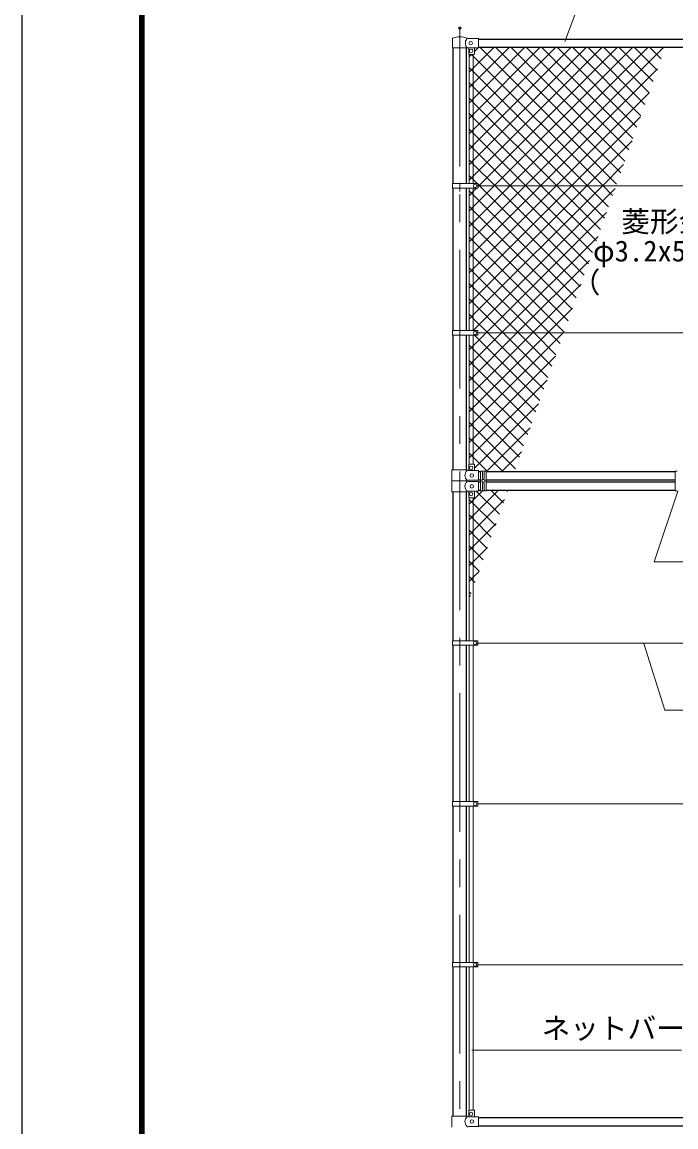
# Model space of a CAD drawing. Units: millimetres, scale not verified. Extents: x -8399 to 8401, y -5940 to 5940.
# Drawn here: x -8399 to -5403, y -1865 to 3198 of the extents above; entities that cross this region are included whole.
import ezdxf
from ezdxf.enums import TextEntityAlignment as Align

# ---------------------------------------------------------------- set-up
doc = ezdxf.new("R2010")
doc.units = ezdxf.units.MM
doc.header["$LTSCALE"] = 20
doc.header["$PDMODE"] = 32
doc.header["$PDSIZE"] = 10
doc.linetypes.add('USER1', pattern=[50.8, 31.75, -6.35, 6.35, -6.35])
for name, color, linetype, lineweight in [('0-1_D-STR1', 1, 'Continuous', 25), ('0-4_D-BMK', 2, 'USER1', 13), ('0-8_D-STR3', 3, 'Continuous', 13), ('0-9_D-STR-TXT', 7, 'Continuous', 13), ('0-D_D-STR2', 7, 'Continuous', 13), ('0-E_D-TTL', 7, 'Continuous', 25)]:
    doc.layers.add(name, color=color, linetype=linetype, lineweight=lineweight)
doc.layers.add('0-7_Defpoints', color=8, linetype='Continuous')
doc.styles.add('ＭＳ ゴシック', font='')
doc.styles.get('ＭＳ ゴシック').set_extended_font_data('MS Gothic')

msp = doc.modelspace()

# ---------------------------------------------------------------- linework, layer by layer
at = {"layer": '0-1_D-STR1'}
for p, q in [((-6308.42, 3120.45), (-4478.42, 3120.45)), ((-6423.67, 2457.95), (-6423.67, 3079.25)), ((-6363.17, 2457.95), (-6363.17, 3079.25)), ((-6308.42, 3082.35), (-4478.42, 3082.35)), ((-6423.67, 1783.95), (-6423.67, 2436.95)), ((-6363.17, 1783.95), (-6363.17, 2436.95)), ((-6423.67, 1145.45), (-6423.67, 1762.95)), ((-6363.17, 1145.45), (-6363.17, 1762.95)), ((-6308.42, 1138.55), (-6298.42, 1138.55)), ((-6273.42, 1138.55), (-5405.92, 1138.55)), ((-6308.42, 1100.45), (-6298.42, 1100.45)), ((-6308.42, 1090.45), (-6298.42, 1090.45)), ((-6273.42, 1100.45), (-5405.92, 1100.45)), ((-6273.42, 1090.45), (-5405.92, 1090.45)), ((-6423.67, 362.95), (-6423.67, 1045.45)), ((-6363.17, 362.95), (-6363.17, 1045.45)), ((-6308.42, 1052.35), (-6298.42, 1052.35)), ((-6273.42, 1052.35), (-5405.92, 1052.35)), ((-6423.67, -374.05), (-6423.67, 341.95)), ((-6363.17, -374.05), (-6363.17, 341.95)), ((-6423.67, -1111.05), (-6423.67, -395.05)), ((-6363.17, -1111.05), (-6363.17, -395.05)), ((-6423.67, -1815.45), (-6423.67, -1132.05)), ((-6363.17, -1815.45), (-6363.17, -1132.05)), ((-6308.42, -1821.45), (-4478.42, -1821.45)), ((-6308.42, -1859.55), (-4478.42, -1859.55))]:
    msp.add_line(p, q, dxfattribs=at)
at = {"layer": '0-4_D-BMK'}
for p, q in [((-6393.42, 3170.45), (-6393.42, -2629.55)), ((-6393.42, 2461.98), (-6393.42, 2421.2)), ((-6393.42, 1787.98), (-6393.42, 1747.2))]:
    msp.add_line(p, q, dxfattribs=at)
at = {"layer": '0-7_Defpoints'}
msp.add_point((-6393.42, 3170.45), dxfattribs=at)
at = {"layer": '0-8_D-STR3'}
for p, q in [((-6426.92, 3079.25), (-6426.92, 3121.33)), ((-6358.45, 3123.15), (-6308.42, 3123.15)), ((-6308.42, 3079.75), (-6308.42, 3123.15)), ((-6426.92, 3079.25), (-6359.92, 3079.25)), ((-6359.92, 3079.25), (-6358.42, 3079.75)), ((-6358.42, 3079.75), (-6308.42, 3079.75)), ((-6351.42, 3051.75), (-6351.42, 3079.75)), ((-6350.92, 2457.95), (-6350.92, 3050.43)), ((-6349.42, 3049.75), (-6328.42, 3049.75)), ((-6331.92, 2457.95), (-6331.92, 3049.75)), ((-6326.42, 3051.75), (-6326.42, 3079.75)), ((-6426.22, 2457.95), (-6426.22, 2436.95)), ((-6426.22, 2457.95), (-6311.42, 2457.95)), ((-6426.22, 2436.95), (-6311.42, 2436.95)), ((-6350.92, 1783.95), (-6350.92, 2436.95)), ((-6331.92, 1783.95), (-6331.92, 2436.95)), ((-6311.42, 2457.95), (-6311.42, 2436.95)), ((-4475.92, 2447.45), (-6311.42, 2447.45)), ((-6426.22, 1783.95), (-6426.22, 1762.95)), ((-6426.22, 1783.95), (-6311.42, 1783.95)), ((-6311.42, 1783.95), (-6311.42, 1762.95)), ((-4475.92, 1773.45), (-6311.42, 1773.45)), ((-6426.22, 1762.95), (-6311.42, 1762.95)), ((-6350.92, 1171.78), (-6350.92, 1762.95)), ((-6331.92, 1172.45), (-6331.92, 1762.95)), ((-6351.42, 1170.45), (-6351.42, 1142.45)), ((-6349.42, 1172.45), (-6328.42, 1172.45)), ((-6326.42, 1170.45), (-6326.42, 1142.45)), ((-6429.52, 1145.45), (-6359.62, 1145.45)), ((-6429.52, 1145.45), (-6429.52, 1095.45)), ((-6353.62, 1142.45), (-6359.62, 1145.45)), ((-6353.62, 1142.45), (-6308.42, 1142.45)), ((-6308.42, 1098.45), (-6308.42, 1142.45)), ((-6298.42, 1139.82), (-6289.42, 1139.82)), ((-6289.42, 1139.82), (-6289.42, 1107.45)), ((-6282.42, 1139.82), (-6282.42, 1107.45)), ((-6429.52, 1095.45), (-6359.62, 1095.45)), ((-6429.52, 1095.45), (-6359.62, 1095.45)), ((-6429.52, 1045.45), (-6429.52, 1095.45)), ((-6353.62, 1098.45), (-6359.62, 1095.45)), ((-6353.62, 1092.45), (-6359.62, 1095.45)), ((-6353.62, 1098.45), (-6308.42, 1098.45)), ((-6353.62, 1092.45), (-6308.42, 1092.45)), ((-6308.42, 1092.45), (-6308.42, 1048.45)), ((-6289.42, 1050.56), (-6289.42, 1083.45)), ((-6282.42, 1050.56), (-6282.42, 1083.45)), ((-6429.52, 1045.45), (-6359.62, 1045.45)), ((-6353.62, 1048.45), (-6359.62, 1045.45)), ((-6353.62, 1048.45), (-6308.42, 1048.45)), ((-6351.42, 1020.45), (-6351.42, 1048.45)), ((-6350.92, 362.95), (-6350.92, 1019.13)), ((-6349.42, 1018.45), (-6328.42, 1018.45)), ((-6331.92, 362.95), (-6331.92, 1018.45)), ((-6326.42, 1020.45), (-6326.42, 1048.45)), ((-6426.22, 362.95), (-6426.22, 341.95)), ((-6426.22, 362.95), (-6311.42, 362.95)), ((-6311.42, 362.95), (-6311.42, 341.95)), ((-6426.22, 341.95), (-6311.42, 341.95)), ((-6350.92, -374.05), (-6350.92, 341.95)), ((-6331.92, -374.05), (-6331.92, 341.95)), ((-4475.92, 352.45), (-6311.42, 352.45)), ((-6426.22, -374.05), (-6426.22, -395.05)), ((-6426.22, -374.05), (-6311.42, -374.05)), ((-6426.22, -395.05), (-6311.42, -395.05)), ((-6350.92, -1111.05), (-6350.92, -395.05)), ((-6331.92, -1111.05), (-6331.92, -395.05)), ((-6311.42, -374.05), (-6311.42, -395.05)), ((-4475.92, -384.55), (-6311.42, -384.55)), ((-6426.22, -1111.05), (-6426.22, -1132.05)), ((-6426.22, -1111.05), (-6311.42, -1111.05)), ((-6311.42, -1111.05), (-6311.42, -1132.05)), ((-6426.22, -1132.05), (-6311.42, -1132.05)), ((-6350.92, -1789.12), (-6350.92, -1132.05)), ((-6331.92, -1788.45), (-6331.92, -1132.05)), ((-4475.92, -1121.55), (-6311.42, -1121.55)), ((-6429.52, -1815.45), (-6359.62, -1815.45)), ((-6429.52, -1815.45), (-6429.52, -1865.45)), ((-6353.62, -1818.45), (-6359.62, -1815.45)), ((-6353.62, -1818.45), (-6308.42, -1818.45)), ((-6351.42, -1790.45), (-6351.42, -1818.45)), ((-6349.42, -1788.45), (-6328.42, -1788.45)), ((-6326.42, -1790.45), (-6326.42, -1818.45)), ((-6308.42, -1862.45), (-6308.42, -1818.45)), ((-6353.62, -1862.45), (-6359.62, -1865.45)), ((-6353.62, -1862.45), (-6308.42, -1862.45))]:
    msp.add_line(p, q, dxfattribs=at)
for points in [[(-6289.42, 1050.56), (-6298.42, 1050.56), (-6298.42, 1139.82)], [(-6282.42, 1139.82), (-6273.42, 1139.82), (-6273.42, 1050.56), (-6282.42, 1050.56)], [(-5396.92, 1139.82), (-5405.92, 1139.82), (-5405.92, 1050.56), (-5396.92, 1050.56)]]:
    msp.add_lwpolyline(points, dxfattribs=at)
msp.add_lwpolyline([(-6285.92, 1087.35), (-6292.94, 1091.4), (-6292.94, 1099.5), (-6285.92, 1103.55), (-6278.91, 1099.5), (-6278.91, 1091.4)], close=True, dxfattribs=at)
for centre, radius in [((-6343.42, 3101.45), 8), ((-6341.42, 3066.45), 8), ((-6323.42, 2447.45), 8), ((-6323.42, 1773.45), 8), ((-6341.42, 1155.45), 8), ((-6338.42, 1120.45), 8), ((-6338.42, 1070.45), 8), ((-6285.92, 1095.45), 7.03), ((-6341.42, 1035.45), 8), ((-6323.42, 352.45), 8), ((-6323.42, -384.55), 8), ((-6323.42, -1121.55), 8), ((-6341.42, -1805.45), 8), ((-6338.42, -1840.45), 8)]:
    msp.add_circle(centre, radius, dxfattribs=at)
for centre, radius, start, end in [((-6423.92, 3121.33), 3, 116.57497, 180), ((-6393.46, 3047.42), 82.93, 67.08235, 112.54718), ((-6334.32, 3101.45), 33.56, 145.68676, 221.15827), ((-6358.45, 3129.15), 6, 242.98608, 270), ((-6349.42, 3051.75), 2, 180, 270), ((-6328.42, 3051.75), 2, 270, 0), ((-6349.42, 1170.45), 2, 90, 180), ((-6328.42, 1170.45), 2, 0, 90), ((-6341.04, 1120.45), 28.8, 130.19176, 229.80824), ((-6285.92, 1134.2), 6.62, 58.10921, 121.89079), ((-6341.04, 1070.45), 28.8, 130.19176, 229.80824), ((-6285.92, 1107.45), 3.5, 180, 0), ((-6285.92, 1083.45), 3.5, 0, 180), ((-6349.42, 1020.45), 2, 180, 270), ((-6328.42, 1020.45), 2, 270, 0), ((-6285.92, 1056.19), 6.62, 238.10921, 301.89079), ((-6341.04, -1840.45), 28.8, 130.19176, 229.80824), ((-6349.42, -1790.45), 2, 90, 180), ((-6328.42, -1790.45), 2, 0, 90)]:
    msp.add_arc(centre, radius, start, end, dxfattribs=at)
at = {"layer": '0-9_D-STR-TXT'}
msp.add_line((-5377.23, -1513.64), (-6338.67, -1513.64), dxfattribs=at)
for points in [[(-4726.72, 3374.48), (-5812.5, 3374.48), (-5912.16, 3108.41)], [(-4625.47, 724.06), (-5502.45, 724.06), (-5394.39, 1048.75)], [(-4830.82, 45.19), (-5453.48, 45.19), (-5550.27, 350.55)]]:
    msp.add_lwpolyline(points, dxfattribs=at)
at = {"layer": '0-D_D-STR2'}
for p, q in [((-6350.92, 3038.92), (-6340.09, 3049.75)), ((-6331.92, 2987.21), (-6236.78, 3082.35)), ((-6331.92, 2916.5), (-6166.07, 3082.35)), ((-6331.92, 2845.79), (-6095.36, 3082.35)), ((-6331.92, 2775.08), (-6024.65, 3082.35)), ((-6331.92, 2704.37), (-5953.94, 3082.35)), ((-6331.92, 2633.66), (-5883.23, 3082.35)), ((-6331.92, 2562.95), (-5812.52, 3082.35)), ((-6331.92, 2492.24), (-5741.81, 3082.35)), ((-6326.42, 3063.42), (-6310.09, 3079.75)), ((-6308.42, 3081.42), (-6307.49, 3082.35)), ((-5674.7, 2455.74), (-6301.31, 3082.35)), ((-6235.29, 2447.45), (-5600.39, 3082.35)), ((-5656.17, 2507.92), (-6230.6, 3082.35)), ((-6164.58, 2447.45), (-5529.68, 3082.35)), ((-5637.64, 2560.1), (-6159.89, 3082.35)), ((-6093.86, 2447.45), (-5458.96, 3082.35)), ((-5619.11, 2612.28), (-6089.18, 3082.35)), ((-5600.57, 2664.46), (-6018.47, 3082.35)), ((-5582.04, 2716.64), (-5947.76, 3082.35)), ((-5563.51, 2768.81), (-5877.05, 3082.35)), ((-5544.98, 2820.99), (-5806.34, 3082.35)), ((-5526.44, 2873.17), (-5735.63, 3082.35)), ((-5507.91, 2925.35), (-5664.92, 3082.35)), ((-5489.38, 2977.53), (-5594.2, 3082.35)), ((-5470.85, 3029.71), (-5523.49, 3082.35)), ((-5452.32, 3081.89), (-5452.78, 3082.35)), ((-6331.92, 2971.54), (-6350.92, 2990.54)), ((-6350.92, 2968.21), (-6331.92, 2987.21)), ((-5807.83, 2447.45), (-6331.92, 2971.54)), ((-6023.15, 2447.45), (-5487.34, 2983.26)), ((-6331.92, 2900.83), (-6350.92, 2919.83)), ((-6350.92, 2897.5), (-6331.92, 2916.5)), ((-5878.54, 2447.45), (-6331.92, 2900.83)), ((-6331.92, 2830.12), (-6350.92, 2849.12)), ((-6350.92, 2826.79), (-6331.92, 2845.79)), ((-5952.44, 2447.45), (-5526.29, 2873.61)), ((-5949.25, 2447.45), (-6331.92, 2830.12)), ((-6331.92, 2759.41), (-6350.92, 2778.41)), ((-6350.92, 2756.08), (-6331.92, 2775.08)), ((-6019.96, 2447.45), (-6331.92, 2759.41)), ((-5881.73, 2447.45), (-5565.24, 2763.95)), ((-6331.92, 2688.7), (-6350.92, 2707.7)), ((-6350.92, 2685.37), (-6331.92, 2704.37)), ((-6090.68, 2447.45), (-6331.92, 2688.7)), ((-6331.92, 2617.99), (-6350.92, 2636.99)), ((-6350.92, 2614.66), (-6331.92, 2633.66)), ((-5811.02, 2447.45), (-5604.18, 2654.29)), ((-6161.39, 2447.45), (-6331.92, 2617.99)), ((-6331.92, 2547.28), (-6350.92, 2566.28)), ((-6350.92, 2543.95), (-6331.92, 2562.95)), ((-6232.1, 2447.45), (-6331.92, 2547.28)), ((-5740.31, 2447.45), (-5643.13, 2544.63)), ((-6350.92, 2473.24), (-6331.92, 2492.24)), ((-6331.92, 2350.82), (-6235.29, 2447.45)), ((-6331.92, 2280.11), (-6164.58, 2447.45)), ((-6331.92, 2209.39), (-6093.86, 2447.45)), ((-6331.92, 2138.68), (-6023.15, 2447.45)), ((-6331.92, 2067.97), (-5952.44, 2447.45)), ((-6331.92, 1997.26), (-5881.73, 2447.45)), ((-6331.92, 1926.55), (-5811.02, 2447.45)), ((-6331.92, 1855.84), (-5740.31, 2447.45)), ((-5822.96, 2038.32), (-6232.1, 2447.45)), ((-5804.43, 2090.49), (-6161.39, 2447.45)), ((-5785.9, 2142.67), (-6090.68, 2447.45)), ((-5767.36, 2194.85), (-6019.96, 2447.45)), ((-5748.83, 2247.03), (-5949.25, 2447.45)), ((-5730.3, 2299.21), (-5878.54, 2447.45)), ((-5711.77, 2351.39), (-5807.83, 2447.45)), ((-6331.92, 2405.86), (-6350.92, 2424.86)), ((-5860.02, 1933.96), (-6331.92, 2405.86)), ((-6331.92, 2335.15), (-6350.92, 2354.15)), ((-6350.92, 2331.82), (-6331.92, 2350.82)), ((-5878.56, 1881.78), (-6331.92, 2335.15)), ((-6331.92, 2264.44), (-6350.92, 2283.44)), ((-6350.92, 2261.11), (-6331.92, 2280.11)), ((-6272.89, 1773.45), (-5721.03, 2325.32)), ((-5897.09, 1829.6), (-6331.92, 2264.44)), ((-6331.92, 2193.73), (-6350.92, 2212.73)), ((-6350.92, 2190.39), (-6331.92, 2209.39)), ((-5915.62, 1777.42), (-6331.92, 2193.73)), ((-6202.18, 1773.45), (-5759.97, 2215.66)), ((-6331.92, 2123.02), (-6350.92, 2142.02)), ((-6350.92, 2119.68), (-6331.92, 2138.68)), ((-5982.36, 1773.45), (-6331.92, 2123.02)), ((-6131.47, 1773.45), (-5798.92, 2106)), ((-6331.92, 2052.3), (-6350.92, 2071.3)), ((-6350.92, 2048.97), (-6331.92, 2067.97)), ((-6053.07, 1773.45), (-6331.92, 2052.3)), ((-6331.92, 1981.59), (-6350.92, 2000.59)), ((-6350.92, 1978.26), (-6331.92, 1997.26)), ((-6123.78, 1773.45), (-6331.92, 1981.59)), ((-6060.76, 1773.45), (-5837.87, 1996.34)), ((-6331.92, 1910.88), (-6350.92, 1929.88)), ((-6350.92, 1907.55), (-6331.92, 1926.55)), ((-6194.49, 1773.45), (-6331.92, 1910.88)), ((-5990.05, 1773.45), (-5876.81, 1886.69)), ((-6331.92, 1840.17), (-6350.92, 1859.17)), ((-6350.92, 1836.84), (-6331.92, 1855.84)), ((-6265.2, 1773.45), (-6331.92, 1840.17)), ((-6346.41, 1783.95), (-6350.92, 1788.46)), ((-6331.92, 1714.42), (-6272.89, 1773.45)), ((-6331.92, 1643.71), (-6202.18, 1773.45)), ((-6331.92, 1573), (-6131.47, 1773.45)), ((-6331.92, 1502.29), (-6060.76, 1773.45)), ((-6331.92, 1431.58), (-5990.05, 1773.45)), ((-6331.92, 1360.87), (-5919.34, 1773.45)), ((-6008.28, 1516.53), (-6265.2, 1773.45)), ((-5989.75, 1568.71), (-6194.49, 1773.45)), ((-5971.22, 1620.89), (-6123.78, 1773.45)), ((-5952.69, 1673.07), (-6053.07, 1773.45)), ((-5934.15, 1725.25), (-5982.36, 1773.45)), ((-5919.34, 1773.45), (-5915.76, 1777.03)), ((-6026.81, 1464.35), (-6325.41, 1762.95)), ((-6331.92, 1698.75), (-6350.92, 1717.75)), ((-6350.92, 1695.42), (-6331.92, 1714.42)), ((-6045.35, 1412.17), (-6331.92, 1698.75)), ((-6331.92, 1628.04), (-6350.92, 1647.04)), ((-6350.92, 1624.71), (-6331.92, 1643.71)), ((-6331.92, 1290.16), (-5954.71, 1667.37)), ((-6063.88, 1360), (-6331.92, 1628.04)), ((-6331.92, 1557.33), (-6350.92, 1576.33)), ((-6350.92, 1554), (-6331.92, 1573)), ((-6331.92, 1219.45), (-5993.66, 1557.71)), ((-6082.41, 1307.82), (-6331.92, 1557.33)), ((-6331.92, 1486.62), (-6350.92, 1505.62)), ((-6350.92, 1483.29), (-6331.92, 1502.29)), ((-6100.94, 1255.64), (-6331.92, 1486.62)), ((-6331.92, 1415.91), (-6350.92, 1434.91)), ((-6350.92, 1412.58), (-6331.92, 1431.58)), ((-6326.42, 1154.23), (-6032.6, 1448.05)), ((-6119.48, 1203.46), (-6331.92, 1415.91)), ((-6331.92, 1345.2), (-6350.92, 1364.2)), ((-6350.92, 1341.87), (-6331.92, 1360.87)), ((-6138.01, 1151.28), (-6331.92, 1345.2)), ((-6271.39, 1138.55), (-6071.55, 1338.4)), ((-6350.92, 1271.16), (-6331.92, 1290.16)), ((-6350.92, 1200.45), (-6331.92, 1219.45)), ((-6200.68, 1138.55), (-6110.5, 1228.74)), ((-6212.14, 942.57), (-6318.02, 1048.45)), ((-6193.6, 994.75), (-6251.21, 1052.35)), ((-6175.07, 1046.93), (-6180.5, 1052.35)), ((-6331.92, 991.64), (-6350.92, 1010.64)), ((-6331.92, 865.89), (-6188.39, 1009.42)), ((-6230.67, 890.39), (-6331.92, 991.64)), ((-6331.92, 920.93), (-6350.92, 939.93)), ((-6249.2, 838.21), (-6331.92, 920.93)), ((-6331.92, 850.22), (-6350.92, 869.22)), ((-6350.92, 846.89), (-6331.92, 865.89)), ((-6331.92, 795.18), (-6227.34, 899.77)), ((-6267.73, 786.03), (-6331.92, 850.22)), ((-6331.92, 779.51), (-6350.92, 798.51)), ((-6350.92, 776.18), (-6331.92, 795.18)), ((-6331.92, 724.47), (-6266.29, 790.11)), ((-6286.27, 733.85), (-6331.92, 779.51)), ((-6331.92, 708.8), (-6350.92, 727.8)), ((-6350.92, 705.47), (-6331.92, 724.47)), ((-6304.8, 681.68), (-6331.92, 708.8)), ((-6331.92, 653.76), (-6305.23, 680.45)), ((-6331.92, 638.09), (-6350.92, 657.09)), ((-6350.92, 634.76), (-6331.92, 653.76)), ((-6323.33, 629.5), (-6331.92, 638.09)), ((-6341.86, 577.32), (-6350.92, 586.38)), ((-6350.92, 564.05), (-6344.18, 570.79))]:
    msp.add_line(p, q, dxfattribs=at)
for points in [[(-5693.23, 2403.57), (-5737.12, 2447.45), (-6331.92, 3042.25), (-6339.42, 3049.75)], [(-6311.42, 2442.03), (-6306, 2447.45), (-5671.1, 3082.35)], [(-6313.31, 2457.95), (-6331.92, 2476.57), (-6350.92, 2495.57)], [(-6350.92, 2402.53), (-6331.92, 2421.53), (-6316.5, 2436.95)], [(-6333.1, 1783.95), (-6331.92, 1785.13), (-5682.08, 2434.98)], [(-5841.49, 1986.14), (-6302.81, 2447.45), (-6311.42, 2456.07)], [(-6195.99, 1138.55), (-6331.92, 1274.49), (-6350.92, 1293.49)], [(-6266.7, 1138.55), (-6331.92, 1203.78), (-6350.92, 1222.78)], [(-6350.92, 917.6), (-6331.92, 936.6), (-6216.17, 1052.35)], [(-6350.92, 988.31), (-6331.92, 1007.31), (-6288.92, 1050.31)]]:
    msp.add_lwpolyline(points, dxfattribs=at)
at = {"layer": '0-E_D-TTL', "color": 2}
msp.add_lwpolyline([(-8399.36, 5940.45), (8400.64, 5940.45), (8400.64, -5939.55), (-8399.36, -5939.55)], close=True, dxfattribs=at)
at = {"layer": '0-E_D-TTL'}
for points in [[(-7859.36, 5500.45), (7860.64, 5500.45), (7860.64, -5499.55), (-7859.36, -5499.55)], [(-7854.36, 5495.45), (7855.64, 5495.45), (7855.64, -5494.55), (-7854.36, -5494.55)], [(-7849.36, 5490.45), (7850.64, 5490.45), (7850.64, -5489.55), (-7849.36, -5489.55)], [(-7844.36, 5485.45), (7845.64, 5485.45), (7845.64, -5484.55), (-7844.36, -5484.55)], [(-7839.36, 5480.45), (7840.64, 5480.45), (7840.64, -5479.55), (-7839.36, -5479.55)]]:
    msp.add_lwpolyline(points, close=True, dxfattribs=at)

# ---------------------------------------------------------------- texts
at = {"layer": '0-9_D-STR-TXT', "style": 'ＭＳ ゴシック'}
for s, p in [('菱形金網', (-5653.32, 2207.25)), ('φ3.2x50mm目', (-5783.27, 2072.07)), ('（\u3000\u3000   \u3000\u3000）', (-5880.73, 1928.77)), ('ネットバー', (-6018.35, -1489.74))]:
    msp.add_text(s, height=96.19, dxfattribs=at).set_placement(p, align=Align.BOTTOM_LEFT)

doc.saveas('drawing.dxf')
